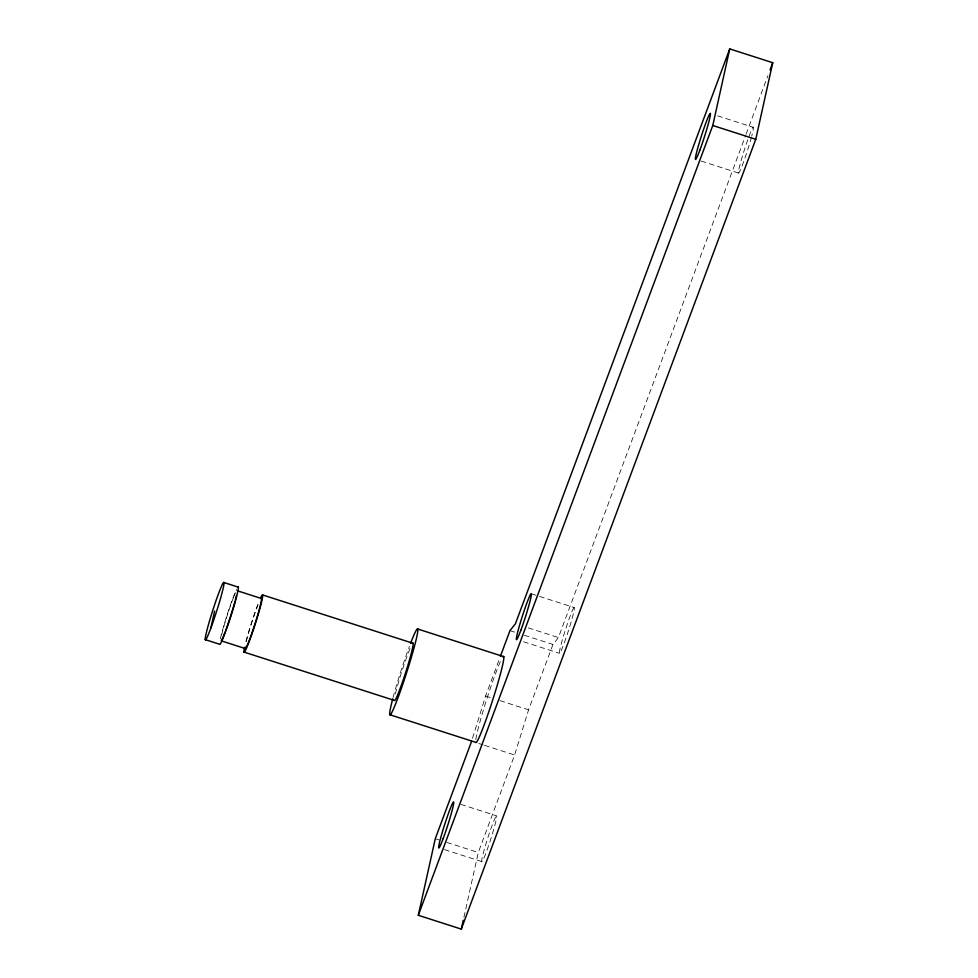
<?xml version="1.0" encoding="UTF-8"?>
<svg xmlns="http://www.w3.org/2000/svg" width="978" height="978" viewBox="0 0 978 978"><rect width="100%" height="100%" fill="white"/><g stroke="black" fill="none" stroke-linecap="round" stroke-linejoin="round"><path stroke-width="0.73" stroke-dasharray="4.89 3.67" d="M463.914 917.315L478.279 852.51L514.624 755.016L528.585 709.832L552.961 644.453L558.414 637.558L745.554 135.636M472.533 738.292L485.589 696.018L499.892 657.644M746.092 134.206L767.95 75.587M717.583 115.832L753.402 127.348M701.165 161.064L738.427 173.033M531.36 593.78L574.355 607.595A24.132 1.577 -72.2 0 1 563.841 644.05A24.132 1.577 -72.2 0 1 562.399 639.661A24.132 1.577 -72.2 0 1 574.355 607.595M528.328 627.888L558.414 637.558M509.966 630.639L515.699 632.473M524.294 635.235L552.961 644.453M523.548 641.764L559.379 653.28M485.589 696.018L491.323 697.864M499.917 700.627L528.585 709.832M478.804 743.5L483.095 744.881M484.538 745.346L514.624 755.016M460.87 804.381L496.69 815.884A24.132 1.577 -72.2 0 1 486.188 852.351A24.132 1.577 -72.2 0 1 484.733 847.963A24.132 1.577 -72.2 0 1 496.69 815.884M435.283 838.696L439.587 840.078M446.75 842.376L478.279 852.51M444.452 849.601L481.714 861.569M751.483 137.03A24.132 1.577 -72.2 0 1 738.793 173.033A24.132 1.577 -72.2 0 1 747.204 141.37A24.132 1.577 -72.2 0 1 751.801 135.832M246.248 641.654A26.394 1.724 -72.2 0 1 258.021 604.954M221.627 634.93A26.394 1.724 -72.2 0 1 233.656 597.13M234.084 596.067A26.394 1.724 -72.2 0 1 235.576 592.668M220.319 638.842A30.171 1.968 -72.2 0 1 236.529 589.379M245.955 641.47A30.171 1.968 -72.2 0 1 259.182 601.091M395.418 693.854A30.171 1.968 -72.2 0 1 410.846 646.654M475.797 739.637A45.257 2.958 -72.2 0 1 486.372 700.37A45.257 2.958 -72.2 0 1 501.127 660.028M393.07 697.522A45.257 2.958 -72.2 0 1 409.44 646.336"/><path stroke-width="1.47" d="M238.302 587.142L223.974 582.533A30.171 1.968 -72.2 0 0 209.035 622.619A30.171 1.968 -72.2 0 0 210.845 628.108L214.622 611.091M500.43 656.226L509.966 630.639L515.43 623.744L729.747 48.9L772.742 62.714L755.762 139.304L461.298 929.1L418.303 915.286L435.283 838.696L471.64 741.202M461.298 929.1L463.254 920.261M418.303 915.286L712.779 125.49L729.747 48.9M770.077 69.866L772.742 62.714M712.779 125.49L755.762 139.304M417.814 629.037L503.804 656.666M262.666 594.966L413.132 643.316M237.141 590.712L261.493 598.536M222.189 641.14L245.123 648.5M205.258 639.636L219.585 644.245A30.171 1.968 -72.2 0 0 231.211 615.101A30.171 1.968 -72.2 0 0 237.715 587.289M243.95 652.069L394.415 700.419A30.171 1.968 -72.2 0 0 406.041 671.275A30.171 1.968 -72.2 0 0 412.545 643.463M389.733 714.698L475.724 742.326A45.257 2.958 -72.2 0 0 493.144 698.61A45.257 2.958 -72.2 0 0 502.912 656.898M260.979 598.67A26.394 1.724 -72.2 0 1 254.219 626.287A26.394 1.724 -72.2 0 1 245.16 646.935M236.493 595.443A26.394 1.724 -72.2 0 1 235.38 599.991M235.038 601.299A26.394 1.724 -72.2 0 1 225.649 630.59M225.16 631.874A26.394 1.724 -72.2 0 1 221.272 640.541M223.974 582.533A30.171 1.968 -72.2 0 1 210.845 628.108M260.894 597.203A30.171 1.968 -72.2 0 1 254.757 625.443A30.171 1.968 -72.2 0 1 244.39 648.059M410.54 643.414A45.257 2.958 -72.2 0 1 415.76 641.213A45.257 2.958 -72.2 0 1 395.613 703.891A45.257 2.958 -72.2 0 1 392.74 698.793M699.906 149.989A24.132 1.577 -72.2 0 0 710.419 113.534A24.132 1.577 -72.2 0 0 698.451 145.6A24.132 1.577 -72.2 0 0 699.906 149.989M520.858 630.235A24.132 1.577 -72.2 0 0 531.36 593.78A24.132 1.577 -72.2 0 0 519.404 625.847A24.132 1.577 -72.2 0 0 520.858 630.235M443.193 838.537A24.132 1.577 -72.2 0 0 453.694 802.07A24.132 1.577 -72.2 0 0 441.738 834.148A24.132 1.577 -72.2 0 0 443.193 838.537"/></g></svg>
